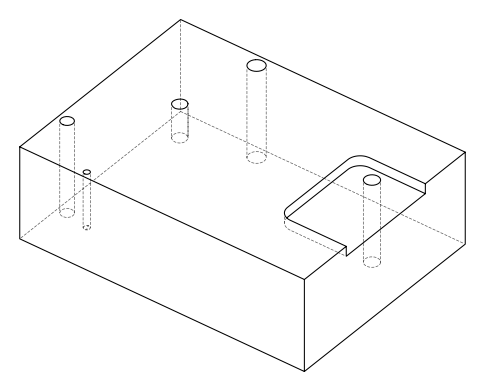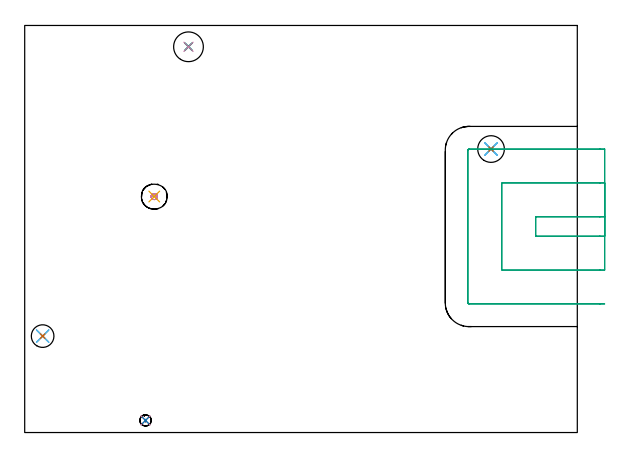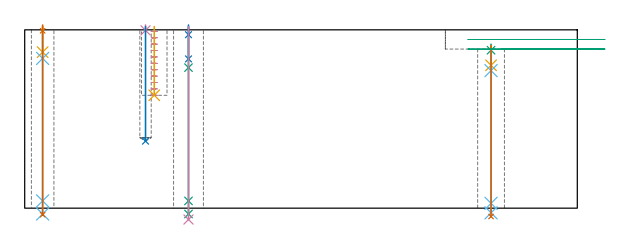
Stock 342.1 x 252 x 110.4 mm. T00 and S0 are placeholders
(PLAN: 17 operations, 13 tool changes, 7.7 min)
(1 SPOT_DRILL | STEP1HOLE | NXT0321_9005460120000 | 0.03 min | 2 mm3)
(2 SPOT_DRILL_1 | STEP1HOLE_1 | NXT0321_9005460120000 | 0.05 min | 183 mm3)
(3 SPOT_DRILL_2 | STEP1HOLE_2 | NXT0321_9005460120000 | 0.03 min | 1268 mm3)
(4 SPOT_DRILL_3 | STEP1POCKET | NXT0321_9005460120000 | 0.03 min | 0 mm3)
(5 DRILL_BLIND_HOLE_INTO_CENTER | STEP1HOLE | UGT0301_207 | 0.06 min | 789 mm3)
(6 GUN_DRILL_THROUGH_HOLE | STEP1HOLE | UGT0307_006 | 0.54 min | 6234 mm3)
(7 DRILL_TO_ENLARGE_THROUGH_HOLE | STEP1HOLE | NXT0301_104 | 0.47 min | 9937 mm3)
(8 DRILL_BLIND_HOLE_INTO_CENTER_1 | STEP1HOLE_1 | NXT0301_128 | 0.08 min | 1727 mm3)
(9 GUN_DRILL_THROUGH_HOLE_1 | STEP1HOLE_1 | UGT0307_006 | 0.54 min | 5904 mm3)
(10 DRILL_TO_ENLARGE_THROUGH_HOLE_1 | STEP1HOLE_1 | UGT0301_253 | 0.48 min | 21505 mm3)
(11 DRILL_BLIND_HOLE_INTO_CENTER_2 | STEP1HOLE_2 | NXT0301_038 | 0.05 min | 327 mm3)
(12 GUN_DRILL_THROUGH_HOLE_2 | STEP1HOLE_2 | UGT0307_002 | 0.49 min | 2498 mm3)
(13 SPADE_DRILL_TO_ENLARGE_THROUGH_HOLE | STEP1HOLE_2 | UGT0306_007 | 0.43 min | 19483 mm3)
(14 DRILL_BLIND_HOLE_INTO_CENTER_3 | STEP1POCKET | UGT0301_465 | 0.29 min | 2579 mm3)
(15 MILL_SLOT | SLOT_PARTIAL_RECTANGULAR | UGT0201_006 | Follow Part, ap 7, ae 75% | 3.12 min | 116843 mm3)
(16 MILL_BLIND_HOLE_FROM_SOLID_MATERIAL | STEP1POCKET_1 | UGT0201_130 | Spiral | 0.82 min | 7935 mm3)
(17 BORE_BLIND_HOLE | STEP1POCKET_1 | UGT0332_074 | 0.17 min | 4 mm3)
(TOOL NXT0321_9005460120000 | NC Spot Drill, 142deg, 12mm, Carbide, Uncoated | D12 PA142 FL30 Z2)
(TOOL UGT0301_207 | Twist Drill 9.2 mm | D9.2 PA118 FL80 Z2)
(TOOL UGT0307_006 | Gun Drill 9 mm | D9 PA130 FL24 Z1)
(TOOL NXT0301_104 | Carbide Drill 14mm [860.1-1400-112A1-MM 2214] | D14 PA140 FL123 Z2)
(TOOL NXT0301_128 | Carbide Drill 12mm [861.1-1200-036A1-GP GC34] | D12 PA150 FL37.4 Z2)
(TOOL UGT0301_253 | Twist Drill 18.4 mm | D18.4 PA118 FL135 Z2)
(TOOL NXT0301_038 | Carbide Drill 6.7mm [860.1-0670-034A1-MM 2214] | D6.7 PA140 FL53 Z2)
(TOOL UGT0307_002 | Gun Drill 6 mm | D6 PA130 FL24 Z1)
(TOOL UGT0306_007 | Spade Drill 16.5mm | D16.5 PA132 FL10 Z2)
(TOOL UGT0301_465 | Carbide Drill 7.0 mm | D7 PA118 FL69 Z2)
(TOOL UGT0201_006 | End Mill 28 mm | D28 FL25 Z2)
(TOOL UGT0201_130 | Carbide End Mill 12.0 | D12 FL15 Z4)
(TOOL UGT0332_074 | 15.8 mm Rough Boring Bar | D15.8)
(OP 1 SPOT_DRILL)
G17 G21 G94 G90
T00 M6
G54
G17 G0 G90 X11.1 Y59.7 S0 M3
G43 Z120.4 H0
G94 G81 G98 Z109.793 F250. R113.4
G80
M5
M2
(OP 2 SPOT_DRILL_1)
G17 G21 G94 G90
T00 M6
G54
G17 G0 G90 X101.4 Y238.8 S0 M3
G43 Z120.4 H0
G94 G81 G98 Z107.4 F250. R113.4
G80
M5
M2
(OP 3 SPOT_DRILL_2)
G17 G21 G94 G90
T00 M6
G54
G17 G0 G90 X288.7 Y175.5 S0 M3
G43 Z120.4 H0
G94 G81 G98 Z97.781 F250. R101.5
G80
M5
M2
(OP 4 SPOT_DRILL_3)
G17 G21 G94 G90
T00 M6
G54
G17 G0 G90 X74.8 Y7.5 S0 M3
G43 Z120.4 H0
G94 G81 G98 Z110.099 F250. R113.4
G80
M5
M2
(OP 5 DRILL_BLIND_HOLE_INTO_CENTER)
G17 G21 G94 G90
T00 M6
G54
G17 G0 G90 X11.1 Y59.7 S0 M3
G43 Z120.4 H0
G94 G81 G98 Z96.6 F250. R112.4
G80
M5
M2
(OP 6 GUN_DRILL_THROUGH_HOLE)
G17 G21 G94 G90
T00 M6
G54
G17 G0 G90 X11.1 Y59.7 M8
G43 Z120.4 H0
Z108.293
S716 M3
G94 G1 Z92.705 F125. M26
G4 X.084
Z4.5 F250.
G4 X.084
Z-3.598 F125.
G4 X.084
M5
M9
G0 Z108.293
Z120.4
M2
(OP 7 DRILL_TO_ENLARGE_THROUGH_HOLE)
G17 G21 G94 G90
T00 M6
G54
G17 G0 G90 X11.1 Y59.7 S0 M3
G43 Z120.4 H1
G94 G73 G98 Z-4.048 F250. Q12.716 R112.4
G80
M5
M2
(OP 8 DRILL_BLIND_HOLE_INTO_CENTER_1)
G17 G21 G94 G90
T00 M6
G54
G17 G0 G90 X101.4 Y238.8 S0 M3
G43 Z120.4 H1
G94 G81 G98 Z92.4 F250. R112.4
G80
M5
M2
(OP 9 GUN_DRILL_THROUGH_HOLE_1)
G17 G21 G94 G90
T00 M6
G54
G17 G0 G90 X101.4 Y238.8 M8
G43 Z120.4 H0
Z105.336
S716 M3
G94 G1 Z87.007 F125. M26
G4 X.084
Z4.5 F250.
G4 X.084
Z-3.598 F125.
G4 X.084
M5
M9
G0 Z105.336
Z120.4
M2
(OP 10 DRILL_TO_ENLARGE_THROUGH_HOLE_1)
G17 G21 G94 G90
T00 M6
G54
G17 G0 G90 X101.4 Y238.8 S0 M3
G43 Z120.4 H0
G94 G73 G98 Z-7.028 F250. Q16.775 R112.4
G80
M5
M2
(OP 11 DRILL_BLIND_HOLE_INTO_CENTER_2)
G17 G21 G94 G90
T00 M6
G54
G17 G0 G90 X288.7 Y175.5 S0 M3
G43 Z120.4 H1
G94 G81 G98 Z88.45 F250. R100.5
G80
M5
M2
(OP 12 GUN_DRILL_THROUGH_HOLE_2)
G17 G21 G94 G90
T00 M6
G54
G17 G0 G90 X288.7 Y175.5 M8
G43 Z120.4 H0
Z98.309
S716 M3
G94 G1 Z85.143 F125. M26
G4 X.084
Z3. F250.
G4 X.084
Z-2.899 F125.
G4 X.084
M5
M9
G0 Z98.309
Z120.4
M2
(OP 13 SPADE_DRILL_TO_ENLARGE_THROUGH_HOLE)
G17 G21 G94 G90
T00 M6
G54
G17 G0 G90 X288.7 Y175.5 S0 M3
G43 Z120.4 H0
G94 G73 G98 Z-5.173 F250. Q14.81 R100.5
G80
M5
M2
(OP 14 DRILL_BLIND_HOLE_INTO_CENTER_3)
G17 G21 G94 G90
T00 M6
G54
G17 G0 G90 X74.8 Y7.5 S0 M3
G43 Z120.4 H0
G94 G81 G98 Z41.5 F250. R112.4
G80
M5
M2
(OP 15 MILL_SLOT)
G17 G21 G94 G90
T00 M6
G54
G17 G0 G90 X359.1 Y133.5 S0 M3
G43 Z120.4 H0
Z104.45
G94 G1 X356.1 F250.
X316.4 F500.
Y121.6
X356.1
X359.1 F250.
Y154.5
X356.1
X295.4 F500.
Y100.6
X356.1
X359.1 F250.
Y175.5
X356.1
X275. F500.
G3 X274.4 Y174.9 R0.6
G1 Y80.2
G3 X275. Y79.6 R0.6
G1 X356.1
X359.1 F250.
G0 Y133.5 Z98.5
G1 X356.1
X316.4 F500.
Y121.6
X356.1
X359.1 F250.
Y154.5
X356.1
X295.4 F500.
Y100.6
X356.1
X359.1 F250.
Y175.5
X356.1
X275. F500.
G3 X274.4 Y174.9 R0.6
G1 Y80.2
G3 X275. Y79.6 R0.6
G1 X356.1
X359.1 F250.
G0 Z120.4
M5
M2
(OP 16 MILL_BLIND_HOLE_FROM_SOLID_MATERIAL)
G17 G21 G94 G90
T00 M6
G54
G17 G0 G90 X80.2 Y146.1 S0 M3
G43 Z120.4 H0
Z109.445
G94 G3 X80.948 Y147.252 R0.819 F250.
X79.427 Y147.836 R1.152
X78.464 Y145.327 R1.9
X79.427 Y147.836 R-1.9
X78.946 Y146.581 R0.95
X80.2 Y146.1 R0.95
G0 Z105.491
G3 X80.948 Y147.252 R0.819
X79.427 Y147.836 R1.152
X78.464 Y145.327 R1.9
X79.427 Y147.836 R-1.9
X78.946 Y146.581 R0.95
X80.2 Y146.1 R0.95
G0 Z101.536
G3 X80.948 Y147.252 R0.819
X79.427 Y147.836 R1.152
X78.464 Y145.327 R1.9
X79.427 Y147.836 R-1.9
X78.946 Y146.581 R0.95
X80.2 Y146.1 R0.95
G0 Z97.582
G3 X80.948 Y147.252 R0.819
X79.427 Y147.836 R1.152
X78.464 Y145.327 R1.9
X79.427 Y147.836 R-1.9
X78.946 Y146.581 R0.95
X80.2 Y146.1 R0.95
G0 Z93.627
G3 X80.948 Y147.252 R0.819
X79.427 Y147.836 R1.152
X78.464 Y145.327 R1.9
X79.427 Y147.836 R-1.9
X78.946 Y146.581 R0.95
X80.2 Y146.1 R0.95
G0 Z89.673
G3 X80.948 Y147.252 R0.819
X79.427 Y147.836 R1.152
X78.464 Y145.327 R1.9
X79.427 Y147.836 R-1.9
X78.946 Y146.581 R0.95
X80.2 Y146.1 R0.95
G0 Z85.718
G3 X80.948 Y147.252 R0.819
X79.427 Y147.836 R1.152
X78.464 Y145.327 R1.9
X79.427 Y147.836 R-1.9
X78.946 Y146.581 R0.95
X80.2 Y146.1 R0.95
G0 Z81.764
G3 X80.948 Y147.252 R0.819
X79.427 Y147.836 R1.152
X78.464 Y145.327 R1.9
X79.427 Y147.836 R-1.9
X78.946 Y146.581 R0.95
X80.2 Y146.1 R0.95
G0 Z77.809
G3 X80.948 Y147.252 R0.819
X79.427 Y147.836 R1.152
X78.464 Y145.327 R1.9
X79.427 Y147.836 R-1.9
X78.946 Y146.581 R0.95
X80.2 Y146.1 R0.95
G0 Z73.855
G3 X80.948 Y147.252 R0.819
X79.427 Y147.836 R1.152
X78.464 Y145.327 R1.9
X79.427 Y147.836 R-1.9
X78.946 Y146.581 R0.95
X80.2 Y146.1 R0.95
G0 Z69.9
G3 X80.948 Y147.252 R0.819
X79.427 Y147.836 R1.152
X78.464 Y145.327 R1.9
X79.427 Y147.836 R-1.9
X78.946 Y146.581 R0.95
X80.2 Y146.1 R0.95
G0 Z120.4
M5
M2
(OP 17 BORE_BLIND_HOLE)
G17 G21 G94 G90
T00 M6
G54
G17 G0 G90 X80.2 Y146.1 S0 M3
G43 Z120.4 H0
G94 G85 G98 Z69.9 F250. R112.4
G80
M5
M2
